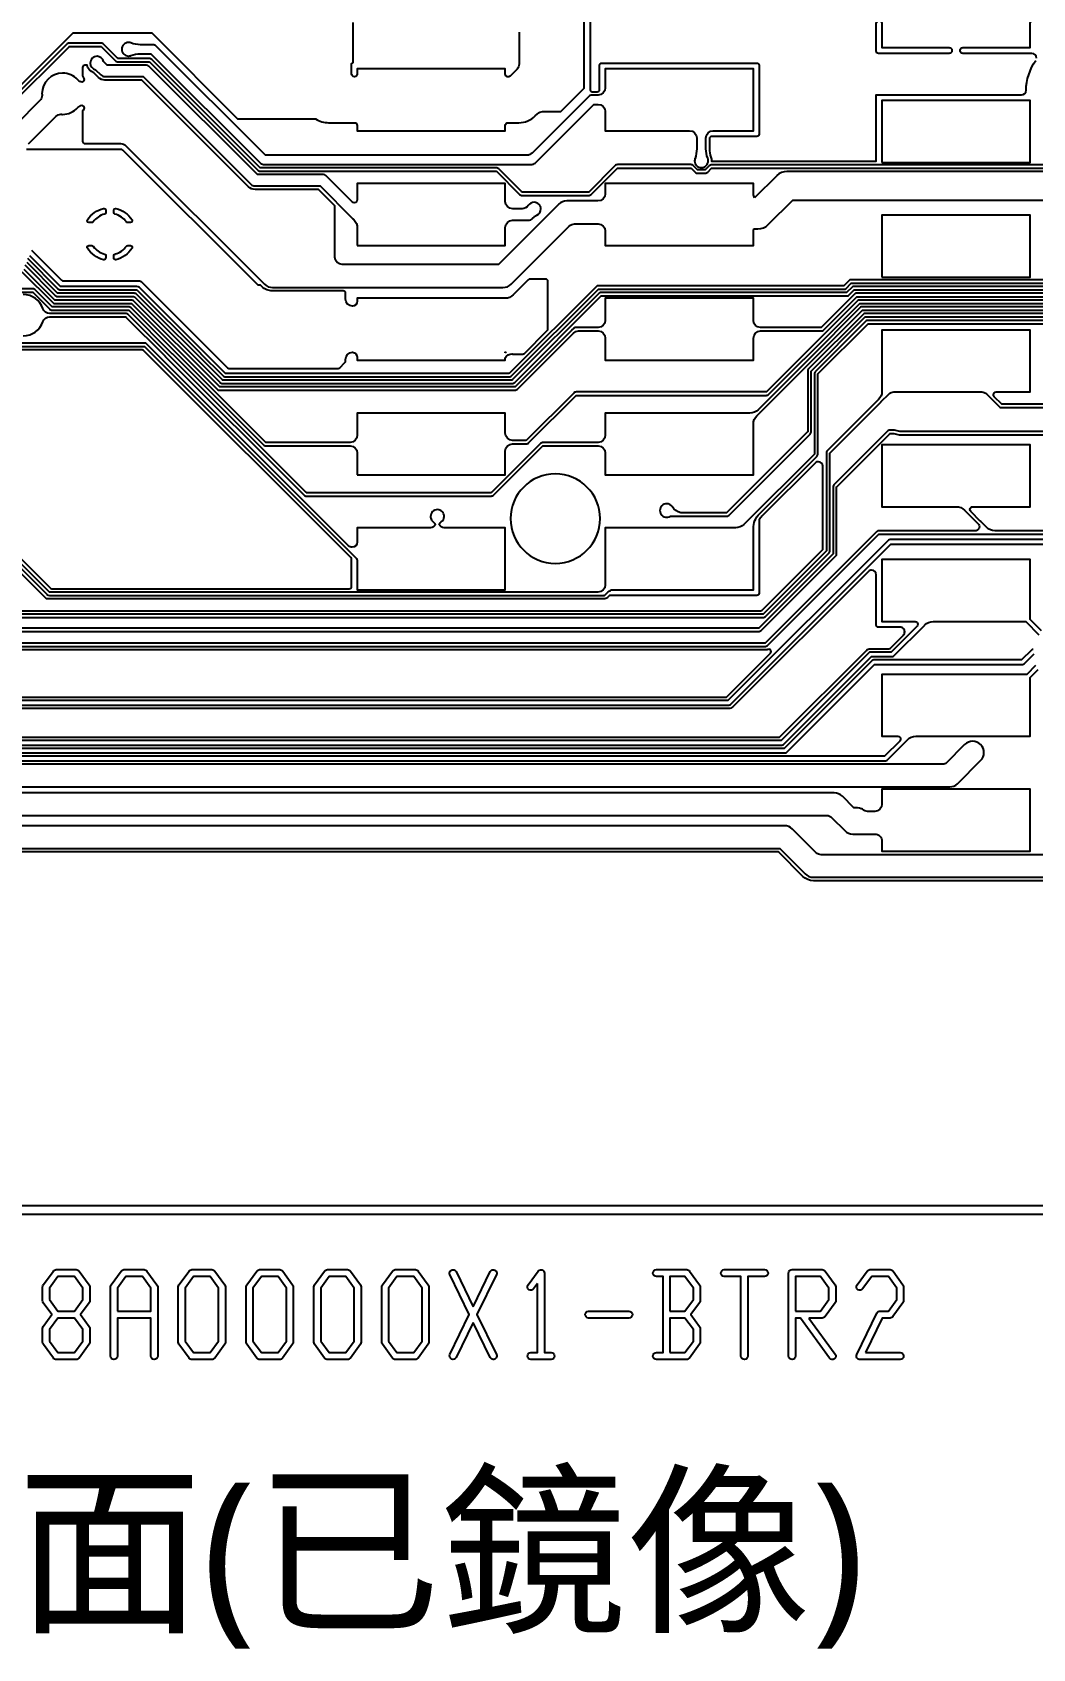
# Model space of a CAD drawing. Header units: millimetres. Extents: x 3227 to 3430, y -37 to 106.
# Drawn here: x 3356.94 to 3379.07, y 45.24 to 81.01 of the extents above; entities that cross this region are included whole.
import ezdxf

# ---------------------------------------------------------------- set-up
doc = ezdxf.new("R2010")
doc.units = ezdxf.units.MM
doc.header["$LTSCALE"] = 23.1
doc.layers.get('0').update_dxf_attribs({"linetype": 'CONTINUOUS'})
for name, color, linetype in [('gbr-dxf_layer0', 7, 'CONTINUOUS'), ('gbr-outline-dxf_layer1', 2, 'CONTINUOUS'), ('備註', 1, 'CONTINUOUS')]:
    doc.layers.add(name, color=color, linetype=linetype)
doc.styles.add('SIMPLEX', font='simplex.shx')

msp = doc.modelspace()

# ---------------------------------------------------------------- linework, layer by layer
for p, q in [((3371.64, 78.445), (3371.64, 78.444)), ((3357.33, 74.791), (3357.33, 74.791)), ((3367.568, 71.984), (3367.568, 71.984))]:
    msp.add_line(p, q)
at = {"linetype": 'Continuous'}
for points in [[(3368.798, 82.804), (3367.582, 82.804, 0.414254), (3367.532, 82.754), (3367.532, 82.681, 0.351249), (3367.572, 82.633), (3367.572, 82.632, -0.124574), (3367.828, 82.503), (3369.229, 82.503, -0.414099), (3369.279, 82.453), (3369.279, 79.75, 0.414254), (3369.329, 79.7), (3369.44, 79.7, 0.414254), (3369.49, 79.75), (3369.49, 80.285, -0.414254), (3369.54, 80.335), (3371.248, 80.335), (3371.261, 80.335), (3372.969, 80.335, -0.414257), (3373.019, 80.285), (3373.019, 78.761, -0.414081), (3372.969, 78.711), (3371.969, 78.711, 0.414095), (3371.919, 78.661), (3371.919, 78.445)], [(3356.308, 79.46), (3357.849, 81), (3359.586, 81), (3361.485, 79.101), (3363.21, 79.101, 0.14858), (3363.493, 79.015), (3364.067, 79.015, -0.39487), (3364.13, 78.952), (3364.13, 78.838), (3367.405, 78.838), (3367.405, 78.951), (3367.405, 78.952, -0.407832), (3367.467, 79.015), (3367.707, 79.015, 0.199223), (3368.067, 79.164), (3368.115, 79.212, -0.196852), (3368.229, 79.259, 0.008692), (3368.23, 79.259), (3368.611, 79.259, 0.198889), (3368.646, 79.274), (3369.136, 79.764, 0.198826), (3369.151, 79.799), (3369.151, 82.325, 0.414254)], [(3367.71, 81.016), (3367.71, 80.308, -0.190753), (3367.664, 80.198), (3367.511, 80.046, -0.116232), (3367.487, 80.031), (3367.449, 80.031, -0.327071), (3367.405, 80.09, 0.015339), (3367.405, 80.093), (3367.405, 80.208), (3364.13, 80.208), (3364.13, 80.097, -0.402827), (3364.067, 80.031, -0.398123), (3364.003, 80.095), (3364.003, 80.317, -0.414313), (3364.021, 80.335, 0.414313), (3364.039, 80.353), (3364.039, 81.233, 0.414366)], [(3379.154, 80.446, 0.414157), (3379.052, 80.549), (3377.523, 80.549, -0.403809), (3377.463, 80.611), (3377.463, 80.612, 0.011595), (3377.463, 80.613, -0.407832), (3377.524, 80.676), (3379.011, 80.676), (3379.011, 81.208, 0.012355), (3379.011, 81.209, -0.414246), (3379.074, 81.272)], [(3385.489, 78.084), (3371.976, 78.084, 0.013432), (3371.974, 78.084, 0.192341), (3371.915, 78.059), (3371.914, 78.058), (3371.829, 77.973, -0.199082), (3371.82, 77.969, 0.011045), (3371.819, 77.969), (3371.664, 77.969), (3371.663, 77.969, -0.185077), (3371.655, 77.973, 0.012321), (3371.654, 77.974), (3371.569, 78.059, 0.019799), (3371.567, 78.061, 0.198766), (3371.505, 78.087, 0.011059), (3371.504, 78.087), (3369.893, 78.087, 0.013314), (3369.891, 78.087, 0.193697), (3369.831, 78.061), (3369.831, 78.061), (3369.25, 77.48), (3369.25, 77.48, -0.198917), (3369.241, 77.476, 0.010952), (3369.24, 77.476), (3367.781, 77.476), (3367.781, 77.476, -0.185263), (3367.772, 77.48, 0.012421), (3367.771, 77.481), (3367.263, 77.99, 0.019762), (3367.261, 77.992, 0.199029), (3367.199, 78.017, 0.010965), (3367.198, 78.017), (3361.988, 78.017), (3361.988, 78.017, -0.185077), (3361.979, 78.021, 0.012349), (3361.978, 78.022), (3359.59, 80.41, 0.019527), (3359.588, 80.412, 0.198962), (3359.527, 80.438, 0.011059), (3359.525, 80.438), (3358.84, 80.438), (3358.839, 80.438, -0.185232), (3358.831, 80.441, 0.012098), (3358.83, 80.443), (3358.526, 80.746, 0.019799), (3358.524, 80.748, 0.198766), (3358.463, 80.774, 0.011059), (3358.461, 80.774), (3357.764, 80.774, 0.013314), (3357.762, 80.774, 0.193704), (3357.702, 80.748), (3357.702, 80.748), (3357.702, 80.748), (3356.339, 79.385)], [(3356.381, 79.321), (3357.755, 80.695), (3357.755, 80.695), (3357.755, 80.695, -0.1991), (3357.764, 80.699, 0.011087), (3357.765, 80.699), (3358.463, 80.699), (3358.463, 80.699, -0.156226), (3358.47, 80.696, 0.011118), (3358.471, 80.695), (3358.778, 80.389, 0.015978), (3358.78, 80.387, 0.19242), (3358.84, 80.363, 0.010927), (3358.841, 80.363), (3359.527, 80.363), (3359.527, 80.363, -0.156284), (3359.534, 80.36, 0.011367), (3359.535, 80.359), (3361.927, 77.968, 0.015665), (3361.928, 77.967, 0.192416), (3361.988, 77.943, 0.011045), (3361.99, 77.943), (3367.199, 77.943), (3367.2, 77.943, -0.156529), (3367.207, 77.94, 0.011237), (3367.208, 77.939), (3367.719, 77.427, 0.015529), (3367.721, 77.426, 0.192707), (3367.781, 77.402, 0.010965), (3367.783, 77.402), (3369.241, 77.402, 0.013448), (3369.243, 77.402, 0.193528), (3369.303, 77.427), (3369.303, 77.428), (3369.884, 78.008), (3369.884, 78.008, -0.1991), (3369.893, 78.012, 0.011073), (3369.894, 78.012), (3371.505, 78.012), (3371.506, 78.012, -0.156226), (3371.513, 78.009, 0.011118), (3371.514, 78.008), (3371.602, 77.92, 0.015665), (3371.603, 77.919, 0.192429), (3371.664, 77.895, 0.011032), (3371.665, 77.895), (3371.82, 77.895, 0.013343), (3371.822, 77.895, 0.192628), (3371.882, 77.92), (3371.882, 77.92), (3371.882, 77.92), (3371.882, 77.92), (3371.967, 78.006), (3371.967, 78.006, -0.19542), (3371.976, 78.009, 0.010978), (3371.977, 78.009), (3385.49, 78.009)], [(3371.742, 78.021, 0.414224), (3371.892, 78.171, 0.096687), (3371.881, 78.228, -0.081865), (3371.843, 78.434), (3371.843, 78.444), (3371.843, 78.445, 0.010254), (3371.843, 78.449), (3371.843, 78.675), (3371.843, 78.675, -0.410253), (3372.004, 78.838), (3372.892, 78.838), (3372.892, 80.208), (3369.617, 80.208), (3369.617, 79.789, 0.012355), (3369.617, 79.787, -0.405813), (3369.459, 79.624), (3369.322, 79.624, 0.194308), (3369.251, 79.596, 0.00588), (3369.25, 79.595), (3367.997, 78.342, -0.196229), (3367.883, 78.295, 0.012388), (3367.881, 78.295), (3362.098, 78.295), (3359.682, 80.711, 0.204791), (3359.608, 80.741), (3359.342, 80.741, 0.006641), (3359.339, 80.741), (3359.339, 80.741, 0.008626), (3359.336, 80.741), (3359.334, 80.741, -0.085173), (3359.125, 80.779, 0.095303), (3359.07, 80.789, 0.414224), (3358.92, 80.639, 0.414224), (3359.07, 80.489, 0.082016), (3359.118, 80.497, 0.010927), (3359.122, 80.499, -0.087319), (3359.335, 80.538), (3359.339, 80.538, 0.008637), (3359.342, 80.538), (3359.568, 80.538), (3361.981, 78.125, 0.210814), (3362.056, 78.092), (3367.992, 78.092, 0.191767), (3368.062, 78.12, 0.007849), (3368.064, 78.122), (3369.364, 79.421), (3369.457, 79.421, -0.403784), (3369.617, 79.262), (3369.617, 78.838), (3371.481, 78.838, -0.401287), (3371.64, 78.679), (3371.64, 78.445)], [(3358.547, 79.959), (3358.547, 79.959, -0.198563), (3358.404, 80.018), (3358.302, 80.12, -0.264504), (3358.153, 80.286), (3358.106, 80.286, 0.414106), (3358.056, 80.236), (3358.056, 80.053, 0.170331), (3358.067, 80.022), (3358.067, 80.021, -0.006887), (3358.077, 80.009, -0.16058), (3358.089, 79.972, 0.009476), (3358.089, 79.971, -0.331749), (3358.043, 79.912, -0.167376), (3357.951, 79.963, 0.011925), (3357.95, 79.964, 0.210319), (3357.613, 80.112, 0.414201), (3357.157, 79.655, 0.015807), (3357.158, 79.627, -0.007805), (3357.158, 79.622, 0.010432), (3357.158, 79.621, -0.198889), (3357.11, 79.506), (3357.11, 79.506), (3356.576, 78.971)], [(3371.919, 78.445), (3371.919, 78.444, 0.087787), (3371.954, 78.249, -0.08782), (3371.968, 78.171, -0.012845), (3371.967, 78.16), (3375.609, 78.16), (3375.609, 79.633), (3378.822, 79.633, 0.407602), (3378.924, 79.733, -0.147542), (3379.136, 80.389, 0.151989)], [(3372.919, 77.354, -0.148343), (3372.892, 77.444), (3372.892, 77.445), (3372.892, 77.668), (3369.617, 77.668), (3369.617, 77.441, -0.407741), (3369.454, 77.282, 0.012344), (3369.453, 77.282), (3368.766, 77.282, 0.201308), (3368.584, 77.208), (3368.583, 77.207), (3367.251, 75.875), (3363.799, 75.875, -0.401995), (3363.637, 76.038), (3363.637, 77.156, 0.198889), (3363.623, 77.192), (3363.291, 77.523, 0.198808), (3363.255, 77.538), (3361.869, 77.538, -0.198937), (3361.725, 77.598), (3359.364, 79.959), (3358.547, 79.959)], [(3356.856, 78.545), (3357.465, 79.154, -0.193098), (3357.577, 79.2, 0.009917), (3357.578, 79.2, -0.014216), (3357.587, 79.2, 0.015485), (3357.59, 79.2, 0.012933), (3357.613, 79.199, 0.210653), (3357.95, 79.348, 0.009192), (3357.951, 79.348, -0.167419), (3358.043, 79.399, -0.332378), (3358.089, 79.34, 0.009507), (3358.089, 79.339, -0.164717), (3358.076, 79.301, 0.010012), (3358.076, 79.3, -0.013471), (3358.056, 79.276), (3358.056, 78.602, 0.414253), (3358.106, 78.552), (3358.896, 78.552, 0.012369), (3358.897, 78.552, -0.197227), (3359.012, 78.505), (3362.075, 75.442, 0.204078), (3362.259, 75.367), (3367.353, 75.367, 0.201308), (3367.535, 75.441), (3367.536, 75.442), (3368.821, 76.727, -0.197235), (3368.935, 76.774, 0.012359), (3368.937, 76.774), (3369.458, 76.774, -0.399519), (3369.617, 76.616), (3369.617, 76.298), (3372.892, 76.298), (3372.892, 76.61, 0.012355), (3372.892, 76.611, -0.084977), (3372.901, 76.665), (3372.993, 76.665, 0.202289), (3373.221, 76.758), (3373.763, 77.3), (3384.307, 77.3, 0.00864)], [(3362.254, 75.292), (3362.254, 75.292, -0.198869), (3362.021, 75.388), (3361.993, 75.416), (3361.935, 75.416), (3358.942, 78.409, 0.198842), (3358.907, 78.424), (3358.642, 78.424), (3358.642, 78.424), (3356.812, 78.424, -0.105372)], [(3371.64, 78.444), (3371.64, 78.444, 0.002125), (3371.64, 78.439, -0.085504), (3371.601, 78.223, 0.011144), (3371.599, 78.219, 0.080764), (3371.592, 78.171, 0.414224), (3371.742, 78.021)], [(3384.507, 77.935), (3373.631, 77.935, 0.19517), (3373.41, 77.845, 0.004232), (3373.407, 77.842), (3372.919, 77.354)], [(3374.212, 55.054), (3391.394, 55.054, 0.198918), (3391.96, 55.288), (3398.509, 61.838), (3402.715, 66.044), (3402.715, 66.044), (3402.715, 66.044, -0.050228), (3402.901, 66.196, -0.147143), (3403.563, 66.395), (3403.563, 66.395), (3410.626, 66.395), (3410.626, 66.395), (3418.076, 66.395, 0.414221), (3418.376, 66.695), (3418.376, 66.695), (3418.376, 77.49, 0.414221), (3418.076, 77.79), (3410.626, 77.79), (3410.626, 77.79), (3403.563, 77.79)], [(3299.902, 76.635), (3299.902, 68.108, 0.050307), (3299.899, 68.078, 0.050321), (3299.902, 68.048), (3299.902, 67.841, 0.096628), (3299.891, 67.784, 0.096623), (3299.902, 67.728), (3299.902, 67.635, 0.414221), (3300.202, 67.335), (3308.233, 67.335, -0.198849), (3308.727, 67.13), (3320.569, 55.288, 0.19897), (3321.135, 55.054), (3321.135, 55.054), (3337.66, 55.054), (3337.66, 55.054), (3374.212, 55.054), (3374.212, 55.054)], [(3356.924, 76.195), (3357.591, 75.527, 0.198874), (3357.626, 75.513), (3358.667, 75.513), (3358.667, 75.513), (3359.316, 75.513, -0.198804), (3359.351, 75.498), (3361.257, 73.592, 0.198729), (3361.292, 73.578)], [(3356.774, 75.866), (3357.448, 75.192, 0.012554), (3357.449, 75.19, 0.19878), (3357.511, 75.165, 0.016935), (3357.513, 75.165), (3359.19, 75.165, 0.010819), (3359.191, 75.165, -0.181714), (3359.199, 75.162), (3359.2, 75.161), (3361.092, 73.269, 0.012481), (3361.093, 73.268, 0.198766), (3361.155, 73.243)], [(3394.535, 75.389), (3375.105, 75.389, 0.208774), (3375.077, 75.378), (3374.954, 75.255), (3369.51, 75.255, 0.208774), (3369.483, 75.244), (3367.56, 73.321, -0.184804), (3367.552, 73.318), (3367.551, 73.318), (3361.155, 73.318, 0.010224), (3361.153, 73.318, -0.158155), (3361.146, 73.321), (3361.146, 73.321), (3359.254, 75.213, 0.012111), (3359.253, 75.214, 0.193304), (3359.193, 75.24, 0.013774), (3359.191, 75.24), (3357.511, 75.24, 0.010224), (3357.51, 75.24, -0.158171), (3357.503, 75.243), (3357.502, 75.243), (3356.828, 75.918, 0.012473)], [(3356.838, 76.014), (3357.51, 75.341, 0.012762), (3357.511, 75.34, 0.193371), (3357.571, 75.315, 0.013535), (3357.573, 75.315), (3359.252, 75.315, 0.010891), (3359.253, 75.315, -0.199175), (3359.262, 75.311, 0.019603), (3359.264, 75.309), (3360.661, 73.912, 0.028494), (3360.664, 73.909), (3361.154, 73.419, 0.012408), (3361.155, 73.418, 0.198837), (3361.217, 73.392, 0.016904), (3361.219, 73.392), (3367.488, 73.392, 0.010905), (3367.489, 73.392, 0.198944), (3367.551, 73.418), (3367.552, 73.418), (3369.463, 75.329), (3374.908, 75.329, 0.195845), (3374.934, 75.34), (3374.934, 75.34), (3375.058, 75.464), (3394.729, 75.464)], [(3394.744, 75.539), (3375.043, 75.539, 0.209019), (3375.015, 75.528), (3374.892, 75.404), (3369.448, 75.404, 0.205919), (3369.421, 75.393), (3369.42, 75.393), (3367.499, 73.471), (3367.498, 73.471, -0.184991), (3367.49, 73.467), (3367.489, 73.467), (3361.217, 73.467, 0.010264), (3361.215, 73.467, -0.158191), (3361.208, 73.47), (3361.208, 73.471), (3360.717, 73.962, 0.01823), (3360.715, 73.963), (3359.315, 75.364, 0.025705), (3359.312, 75.366, 0.182346), (3359.255, 75.389, 0.013656), (3359.253, 75.389), (3357.574, 75.389, 0.010985), (3357.573, 75.389, -0.182822), (3357.564, 75.392), (3357.564, 75.393), (3356.889, 76.068, 0.025695)], [(3356.714, 75.714), (3357.401, 75.026, 0.221513), (3357.431, 75.015), (3359.128, 75.015, 0.011024), (3359.129, 75.015, -0.182416), (3359.137, 75.012), (3359.138, 75.012), (3361.046, 73.104, 0.215663), (3361.074, 73.093), (3367.612, 73.093, 0.010998), (3367.613, 73.093, 0.197343), (3367.675, 73.118), (3367.675, 73.119), (3368.916, 74.36, -0.191399), (3369.027, 74.405), (3369.45, 74.405, 0.028863), (3369.454, 74.405, 0.007347), (3369.461, 74.405, -0.402217), (3369.617, 74.243, 0.017839), (3369.617, 74.24), (3369.617, 73.758), (3372.892, 73.758), (3372.892, 74.248, -0.392682), (3373.048, 74.405, 0.007438), (3373.054, 74.405, 0.023324), (3373.058, 74.405), (3374.405, 74.405, 0.215633), (3374.434, 74.416), (3375.181, 75.164), (3394.457, 75.164)], [(3394.471, 75.239), (3375.166, 75.239, 0.188771), (3375.14, 75.229, 0.011721), (3375.139, 75.228), (3374.392, 74.48), (3373.057, 74.48, 0.017134), (3373.054, 74.48, 0.006797), (3373.048, 74.48), (3373.047, 74.48, -0.397654), (3372.892, 74.641), (3372.892, 75.128), (3369.617, 75.128), (3369.617, 74.644), (3369.617, 74.643, -0.402319), (3369.461, 74.48, 0.007435), (3369.454, 74.48, 0.03296), (3369.449, 74.48), (3369.034, 74.48, 0.034149), (3369.029, 74.481, 0.013582), (3369.017, 74.48), (3368.948, 74.48, 0.208754), (3368.92, 74.469), (3368.871, 74.42, 0.013578), (3368.861, 74.411, 0.034261), (3368.858, 74.407), (3367.622, 73.171), (3367.622, 73.171, -0.181166), (3367.614, 73.168), (3367.613, 73.168), (3361.087, 73.168), (3359.192, 75.063, 0.012516), (3359.191, 75.064, 0.193462), (3359.131, 75.09, 0.013488), (3359.129, 75.09), (3357.444, 75.09), (3356.765, 75.769, 0.025728)], [(3361.292, 73.578), (3363.708, 73.578, 0.198889), (3363.744, 73.592), (3363.856, 73.705, 0.198814), (3363.871, 73.74), (3363.871, 73.776, -0.393414), (3364.025, 73.935, -0.395887), (3364.13, 73.822), (3364.13, 73.822), (3364.13, 73.758), (3367.405, 73.758), (3367.405, 73.808, -0.260324), (3367.559, 73.899, 0.125077), (3367.582, 73.893), (3367.61, 73.893, -0.004584), (3367.612, 73.892, 0.153621), (3367.635, 73.893), (3367.792, 73.893, 0.198865), (3367.827, 73.907), (3368.332, 74.412, 0.199097), (3368.347, 74.448), (3368.347, 75.502, 0.414257), (3368.297, 75.552), (3367.95, 75.552, 0.199074), (3367.914, 75.538), (3367.582, 75.205), (3367.582, 75.205, -0.196231), (3367.399, 75.128), (3364.13, 75.128), (3364.13, 75.062, -0.39355), (3364.024, 74.951, -0.390091), (3363.871, 75.109), (3363.871, 75.242, 0.414106), (3363.821, 75.292), (3362.254, 75.292)], [(3356.431, 75.261), (3356.955, 75.261), (3357.324, 74.892, 0.012554), (3357.325, 74.891, 0.198766), (3357.387, 74.866, 0.016951), (3357.389, 74.866), (3359.066, 74.866, 0.010946), (3359.067, 74.866, -0.182157), (3359.075, 74.863), (3359.076, 74.862), (3360.032, 73.906, 0.024001), (3360.035, 73.903), (3362.046, 71.892, 0.012601), (3362.047, 71.891, 0.198868), (3362.109, 71.865, 0.016876), (3362.111, 71.866), (3363.963, 71.866, 0.034165), (3363.968, 71.865, 0.008725), (3363.976, 71.865, -0.399938), (3364.13, 71.703), (3364.13, 71.702), (3364.13, 71.218)], [(3367.568, 71.984), (3367.565, 71.984, -0.402636), (3367.405, 72.143), (3367.405, 72.588), (3364.13, 72.588), (3364.13, 72.104, 0.012355), (3364.13, 72.103, -0.399901), (3363.976, 71.94, 0.0087), (3363.968, 71.941, 0.03296), (3363.963, 71.94), (3362.109, 71.94, 0.01038), (3362.107, 71.94, -0.158684), (3362.1, 71.943), (3362.1, 71.944), (3360.087, 73.956, 0.024043), (3360.085, 73.959), (3359.13, 74.914, 0.012473), (3359.129, 74.915, 0.193322), (3359.069, 74.941, 0.01363), (3359.067, 74.941), (3357.387, 74.941, 0.010224), (3357.385, 74.941, -0.158155), (3357.378, 74.944), (3357.378, 74.944), (3356.998, 75.324, 0.210077), (3356.97, 75.336), (3356.432, 75.336, 0.011026)], [(3357.33, 74.791), (3357.327, 74.791, -0.312462), (3357.177, 74.899, 0.322066), (3356.744, 75.21, 0.113901)], [(3361.155, 73.243, 0.016951), (3361.157, 73.243), (3367.55, 73.243, 0.011026), (3367.551, 73.243, 0.198437), (3367.613, 73.268), (3367.613, 73.268), (3367.613, 73.268), (3367.613, 73.268), (3369.525, 75.18), (3374.97, 75.18, 0.195893), (3374.996, 75.19), (3374.996, 75.191), (3375.119, 75.314), (3394.519, 75.314)], [(3394.323, 74.94), (3375.292, 74.94, 0.215633), (3375.263, 74.929), (3374.109, 73.774, 0.034264), (3374.106, 73.77), (3372.998, 72.663, -0.195788), (3372.814, 72.588, 0.008692), (3372.814, 72.588), (3369.617, 72.588), (3369.617, 72.105, 0.015314), (3369.617, 72.103, -0.399901), (3369.462, 71.94, 0.0087), (3369.454, 71.941, 0.03296), (3369.449, 71.94), (3368.244, 71.94, 0.013544), (3368.242, 71.94, 0.191583), (3368.183, 71.915), (3368.182, 71.915), (3367.098, 70.83), (3367.098, 70.83, -0.198917), (3367.089, 70.826, 0.010952), (3367.087, 70.826), (3363.011, 70.826), (3363.01, 70.826, -0.156243), (3363.003, 70.829, 0.011126), (3363.002, 70.83), (3359.938, 73.894, 0.023877), (3359.936, 73.897), (3359.067, 74.765, 0.015237), (3359.065, 74.767, 0.192554), (3359.005, 74.791, 0.010978), (3359.004, 74.791), (3357.33, 74.791)], [(3363.011, 70.751, 0.011032), (3363.012, 70.751), (3367.089, 70.751, 0.013448), (3367.09, 70.752, 0.193528), (3367.15, 70.777), (3367.15, 70.777), (3367.15, 70.777), (3368.235, 71.862), (3368.235, 71.862, -0.194851), (3368.244, 71.865, 0.010799), (3368.245, 71.866), (3369.449, 71.866, 0.034165), (3369.454, 71.865, 0.008725), (3369.462, 71.865, -0.399938), (3369.617, 71.703, 0.012344), (3369.617, 71.701), (3369.617, 71.218), (3372.892, 71.218), (3372.892, 72.341), (3372.892, 72.342, -0.198898), (3372.969, 72.528), (3372.969, 72.528), (3373.042, 72.601, 0.011407), (3373.053, 72.612, 0.034261), (3373.056, 72.616), (3374.162, 73.721, 0.009581), (3374.163, 73.722), (3375.305, 74.865), (3394.309, 74.865)], [(3364.13, 71.218), (3367.405, 71.218), (3367.405, 71.749, -0.406293), (3367.566, 71.909, 0.003445), (3367.568, 71.909, 0.010937), (3367.569, 71.909), (3367.864, 71.909, 0.016922), (3367.867, 71.909, 0.198955), (3367.928, 71.935), (3367.928, 71.935), (3367.928, 71.935), (3368.97, 72.976), (3368.97, 72.977, -0.199005), (3368.979, 72.98, 0.010911), (3368.98, 72.98), (3373.171, 72.98, 0.016922), (3373.173, 72.98, 0.198751), (3373.235, 73.006), (3373.235, 73.006), (3373.235, 73.006), (3374.01, 73.781, 0.016139), (3374.011, 73.782, 0.0114), (3374.012, 73.783), (3375.243, 75.014), (3394.371, 75.014)], [(3394.385, 75.089), (3375.23, 75.089, 0.215633), (3375.201, 75.078), (3373.962, 73.839, 0.015746), (3373.96, 73.837, 0.011721), (3373.959, 73.836), (3373.182, 73.059), (3373.182, 73.059, -0.174078), (3373.174, 73.055, 0.009666), (3373.173, 73.055), (3368.979, 73.055, 0.013365), (3368.977, 73.055, 0.193579), (3368.917, 73.03), (3368.917, 73.029), (3367.875, 71.988), (3367.875, 71.988), (3367.875, 71.988, -0.174281), (3367.868, 71.984, 0.009666), (3367.867, 71.984), (3367.568, 71.984)], [(3394.26, 74.79), (3375.353, 74.79, 0.208774), (3375.325, 74.779), (3374.106, 73.56, 0.208773), (3374.095, 73.532), (3374.095, 72.182), (3374.095, 72.181, -0.184635), (3374.092, 72.173), (3374.092, 72.173), (3372.301, 70.382, -0.184777), (3372.293, 70.378), (3372.292, 70.378), (3371.285, 70.378, -0.167051), (3371.097, 70.517, 0.010642), (3371.096, 70.519, 0.244423), (3370.974, 70.582, 0.414224), (3370.824, 70.432, 0.414224), (3370.974, 70.282)], [(3354.088, 71.752), (3357.263, 68.577, 0.015832), (3357.264, 68.576, 0.182781), (3357.321, 68.552, 0.022204), (3357.325, 68.552), (3369.45, 68.552, 0.030302), (3369.454, 68.551, 0.012039), (3369.466, 68.552), (3369.583, 68.552, 0.189785), (3369.609, 68.562, 0.010901), (3369.61, 68.563), (3369.677, 68.63), (3369.677, 68.63), (3369.677, 68.63, -0.191563), (3369.788, 68.678), (3372.892, 68.678), (3372.892, 70.031, 0.012355), (3372.892, 70.033, -0.19814), (3373.026, 70.359), (3374.295, 71.627), (3374.295, 71.627), (3374.295, 71.627, 0.193583), (3374.32, 71.687, 0.013371), (3374.32, 71.689), (3374.32, 73.456), (3375.43, 74.565), (3394.128, 74.565)], [(3394.142, 74.64), (3375.417, 74.64, 0.215633), (3375.388, 74.629), (3374.256, 73.498, 0.011733), (3374.255, 73.497, 0.188802), (3374.245, 73.471), (3374.245, 71.69, 0.01096), (3374.245, 71.689, -0.199093), (3374.242, 71.68), (3374.242, 71.68), (3374.242, 71.68), (3372.684, 70.122, -0.195655), (3372.501, 70.048, 0.012359), (3372.499, 70.048), (3369.617, 70.048), (3369.617, 68.787, -0.410251), (3369.454, 68.626, 0.015339), (3369.452, 68.626), (3357.327, 68.626, 0.016839), (3357.325, 68.626, -0.199175), (3357.316, 68.63, 0.012237), (3357.315, 68.631), (3354.141, 71.805, 0.034886)], [(3397.911, 72.783), (3378.384, 72.783), (3378.217, 72.95, -0.1891), (3378.2, 72.992, 0.009612), (3378.2, 72.993, -0.407839), (3378.261, 73.056), (3379.011, 73.056), (3379.011, 74.426), (3375.736, 74.426), (3375.736, 73.066, -0.193139), (3375.659, 72.886, 0.011077), (3375.658, 72.885), (3374.52, 71.746, 0.22333), (3374.506, 71.717), (3374.506, 69.538), (3373.109, 68.14), (3373.108, 68.14, -0.180971), (3373.1, 68.136), (3373.1, 68.136), (3355.301, 68.136)], [(3356.744, 74.297, 0.321082), (3357.176, 74.606, -0.316363), (3357.328, 74.716, 0.00345), (3357.33, 74.716, 0.010924), (3357.331, 74.716), (3359.005, 74.716), (3359.006, 74.716, -0.184982), (3359.014, 74.712, 0.012584), (3359.015, 74.711), (3359.883, 73.844, 0.023877), (3359.885, 73.841), (3362.947, 70.779, 0.01977), (3362.949, 70.777, 0.198824), (3363.011, 70.751)], [(3370.974, 70.282, 0.093495), (3371.028, 70.293, 0.014439), (3371.03, 70.293, -0.021469), (3371.059, 70.304, 0.057829), (3371.068, 70.303), (3371.278, 70.303, 0.01418), (3371.28, 70.303, 0.010937), (3371.281, 70.303), (3372.291, 70.303, 0.011026), (3372.292, 70.303, 0.198701), (3372.354, 70.329), (3372.354, 70.329), (3372.354, 70.329), (3372.354, 70.329), (3374.145, 72.12), (3374.145, 72.12, 0.198766), (3374.17, 72.182, 0.010992), (3374.17, 72.183), (3374.17, 73.518), (3375.367, 74.715), (3394.246, 74.715)], [(3353.625, 74.063), (3359.422, 74.063), (3363.882, 69.602, 0.030622), (3363.885, 69.599, 0.013675), (3363.893, 69.592), (3364.101, 69.384, -0.178902), (3364.13, 69.312), (3364.13, 68.678), (3367.405, 68.678), (3367.405, 70.048), (3366.052, 70.048), (3366.051, 70.048, -0.317413), (3365.945, 70.123, -0.158833), (3365.987, 70.178, 0.011253), (3365.989, 70.179, 0.242841), (3366.052, 70.301, 0.414224), (3365.902, 70.451, 0.414224), (3365.752, 70.301, 0.14165), (3365.775, 70.221, 0.011135), (3365.775, 70.22, 0.111807), (3365.834, 70.162, -0.102483), (3365.858, 70.123, -0.31757), (3365.752, 70.048, 0.017824), (3365.749, 70.048), (3364.13, 70.048), (3364.13, 69.73, -0.406335), (3364.019, 69.619, 0.00995), (3364.018, 69.619, -0.198924), (3363.938, 69.652, 0.014409), (3363.937, 69.653), (3359.466, 74.124, 0.225768), (3359.437, 74.138), (3353.626, 74.138, 0.010834)], [(3354.21, 71.843), (3357.336, 68.717, 0.198847), (3357.371, 68.702), (3363.953, 68.702, 0.414254), (3364.003, 68.752), (3364.003, 69.354, 0.198804), (3363.989, 69.389), (3359.405, 73.973, 0.198959), (3359.37, 73.987), (3353.604, 73.987, -0.198955)], [(3373.1, 68.061, 0.197344), (3373.161, 68.086), (3373.162, 68.087), (3374.57, 69.496), (3374.571, 69.496, 0.195929), (3374.581, 69.522), (3374.581, 71.702), (3375.709, 72.83, 0.032136), (3375.712, 72.833, 0.010713), (3375.722, 72.843), (3375.887, 73.008, 0.008819), (3375.887, 73.008, -0.19322), (3375.999, 73.056), (3377.943, 73.056, -0.182187), (3378.049, 73.012), (3378.164, 72.897, 0.004789), (3378.165, 72.896, 0.00928), (3378.166, 72.895), (3378.342, 72.719, 0.215485), (3378.371, 72.708), (3397.896, 72.708)], [(3354.968, 67.752), (3373.001, 67.752, 0.010905), (3373.002, 67.752, 0.198582), (3373.064, 67.777), (3373.064, 67.777), (3373.064, 67.777), (3373.064, 67.777), (3374.72, 69.433), (3374.72, 69.434, 0.195929), (3374.731, 69.46), (3374.731, 70.949), (3374.731, 70.95, -0.184816), (3374.735, 70.958), (3374.735, 70.958), (3375.909, 72.132), (3375.909, 72.132, -0.198915), (3375.918, 72.136, 0.016842), (3375.92, 72.136), (3375.991, 72.136, 0.011052), (3375.992, 72.136, -0.044138), (3375.995, 72.136), (3375.995, 72.136), (3376.116, 72.107, 0.068298), (3376.126, 72.106), (3379.922, 72.106)], [(3379.922, 72.181), (3376.13, 72.181), (3376.014, 72.208, 0.011992), (3376.012, 72.209, 0.052556), (3375.994, 72.211, 0.013508), (3375.992, 72.211), (3375.918, 72.211, 0.021396), (3375.915, 72.211, 0.189857), (3375.856, 72.186), (3375.856, 72.185), (3374.682, 71.011), (3374.682, 71.011, 0.198963), (3374.656, 70.949, 0.01086), (3374.656, 70.948), (3374.656, 69.475), (3373.011, 67.83, -0.184991), (3373.003, 67.827), (3373.002, 67.827), (3354.983, 67.827)], [(3355.333, 68.212), (3373.053, 68.212, 0.198804), (3373.088, 68.227), (3374.416, 69.554, 0.198826), (3374.431, 69.59), (3374.431, 71.41, 0.41409), (3374.329, 71.512, 0.177157), (3374.263, 71.488), (3373.079, 70.304, 0.064789), (3373.019, 70.225), (3373.019, 68.601, -0.414081), (3372.969, 68.551), (3369.726, 68.551, 0.176653), (3369.694, 68.539), (3369.663, 68.509, -0.198954), (3369.583, 68.476), (3369.469, 68.476, -0.011461), (3369.454, 68.475, -0.019057), (3369.446, 68.476), (3357.278, 68.476, -0.198765), (3357.242, 68.49), (3354.049, 71.683, 0.198959)], [(3397.963, 69.985), (3378.233, 69.985, 0.01096), (3378.232, 69.985, -0.195883), (3378.049, 70.06), (3377.935, 70.174, 0.036016), (3377.919, 70.192, 0.078396), (3377.91, 70.199), (3377.7, 70.409, -0.19898), (3377.681, 70.453, 0.01367), (3377.681, 70.455, -0.405261), (3377.744, 70.516), (3377.745, 70.516), (3379.011, 70.516), (3379.011, 70.516), (3379.011, 70.516), (3379.011, 71.886), (3375.763, 71.886), (3375.763, 71.886), (3375.736, 71.886), (3375.736, 70.516), (3377.381, 70.516, -0.196136), (3377.564, 70.439, 0.014147), (3377.565, 70.438), (3377.878, 70.125, -0.148042), (3377.893, 70.074, 0.014445), (3377.893, 70.072, -0.338888), (3377.823, 69.985), (3375.677, 69.985, 0.016892), (3375.674, 69.985, 0.197572), (3375.613, 69.96), (3375.612, 69.96), (3373.152, 67.499), (3373.152, 67.499, -0.199119), (3373.143, 67.495, 0.010978), (3373.142, 67.495), (3354.838, 67.495)], [(3383.941, 69.788), (3375.915, 69.788, 0.212306), (3375.877, 69.773), (3375.877, 69.773), (3372.328, 66.225), (3354.481, 66.225), (3351.679, 69.026, -0.194629), (3351.633, 69.139, 0.010258), (3351.633, 69.14, -0.109172), (3351.648, 69.209, 0.01179), (3351.648, 69.21, 0.108308), (3351.69, 69.401, 0.414202), (3351.234, 69.857, 0.322725), (3350.801, 69.545, -0.315279), (3350.648, 69.439), (3350.648, 69.439)], [(3354.822, 67.42), (3373.143, 67.42, 0.01329), (3373.145, 67.42, 0.193629), (3373.205, 67.446), (3373.205, 67.446), (3373.205, 67.446), (3375.666, 69.907), (3375.666, 69.907, -0.170693), (3375.673, 69.91, 0.009693), (3375.674, 69.91), (3377.804, 69.91, 0.10737), (3377.82, 69.909, 0.016594), (3377.831, 69.91), (3378.108, 69.91, 0.010937), (3378.109, 69.91), (3397.977, 69.91, 0.208774)], [(3354.462, 66.125), (3372.349, 66.125, 0.200121), (3372.385, 66.139), (3375.933, 69.688), (3383.94, 69.688)], [(3379.265, 67.767), (3379.011, 68.022), (3379.011, 69.346), (3375.736, 69.346), (3375.736, 67.976), (3376.47, 67.976, -0.396017), (3376.53, 67.914, 0.009556), (3376.53, 67.913, -0.198976), (3376.511, 67.869), (3375.941, 67.298), (3375.481, 67.298, 0.200099), (3375.445, 67.284), (3373.503, 65.342), (3352.717, 65.342)], [(3352.769, 65.417), (3373.472, 65.417), (3375.392, 67.337, -0.198297), (3375.481, 67.374), (3375.481, 67.374), (3375.889, 67.374, 0.199074), (3375.924, 67.389), (3376.21, 67.674, 0.198861), (3376.239, 67.747, 0.414239), (3376.137, 67.849), (3376.137, 67.848), (3375.659, 67.848, -0.414254), (3375.609, 67.898), (3375.609, 69.011, 0.41409), (3375.507, 69.113, 0.198939), (3375.435, 69.083), (3372.438, 66.086, -0.198933), (3372.349, 66.049), (3354.46, 66.049, -0.198941)], [(3352.698, 65.242), (3373.521, 65.242, 0.212306), (3373.559, 65.256), (3373.559, 65.256), (3375.502, 67.198), (3375.961, 67.198, 0.200121), (3375.997, 67.213), (3376.682, 67.898, 0.010376), (3376.683, 67.899, -0.19892), (3376.868, 67.976), (3376.869, 67.976), (3378.916, 67.976), (3379.209, 67.682, 0.207121)], [(3355.286, 68.061), (3373.098, 68.061, 0.011039), (3373.1, 68.061)], [(3352.082, 65.067), (3373.596, 65.067, 0.200121), (3373.632, 65.082), (3375.574, 67.024), (3378.845, 67.024, 0.199993), (3378.881, 67.039), (3379.1, 67.257)], [(3379.082, 67.357, 0.212315), (3379.044, 67.343), (3379.044, 67.343), (3378.824, 67.124), (3375.553, 67.124, 0.200121), (3375.518, 67.109), (3373.575, 65.167), (3352.103, 65.167)], [(3354.512, 66.3), (3372.297, 66.3), (3373.27, 67.274, 0.198996), (3373.285, 67.309, 0.198989), (3373.27, 67.345), (3373.269, 67.346, 0.198996), (3373.234, 67.36, 0.110849), (3373.213, 67.356), (3373.199, 67.349, -0.11089), (3373.178, 67.345), (3354.822, 67.345, -0.198977)], [(3349.848, 64.892), (3375.814, 64.892, 0.200121), (3375.85, 64.907), (3376.301, 65.358, 0.010376), (3376.302, 65.359, -0.194414), (3376.483, 65.436), (3379.011, 65.436), (3379.011, 66.735), (3379.191, 66.915)], [(3379.134, 67), (3378.94, 66.806), (3375.736, 66.806), (3375.736, 65.436), (3376.085, 65.436), (3376.086, 65.436, -0.409272), (3376.149, 65.374, 0.009556), (3376.149, 65.373, -0.198976), (3376.13, 65.329), (3375.793, 64.992), (3349.869, 64.992)], [(3347.366, 64.317), (3377.234, 64.317, 0.190595), (3377.405, 64.385, 0.008374), (3377.411, 64.391), (3377.918, 64.898, 1), (3377.565, 65.252), (3377.148, 64.835, -0.190923), (3377.105, 64.817), (3347.47, 64.817)], [(3339.051, 63.682), (3374.51, 63.682, 0.01395), (3374.512, 63.682, -0.198938), (3374.627, 63.634, 0.019058), (3374.629, 63.633), (3374.912, 63.35, 0.206527), (3375.094, 63.272), (3375.247, 63.272, 0.006535), (3375.254, 63.272), (3375.572, 63.272, 0.010221), (3375.574, 63.272, -0.414224), (3375.736, 63.109, 0.012344), (3375.736, 63.108), (3375.736, 62.896), (3379.011, 62.896), (3379.011, 64.266), (3375.736, 64.266), (3375.736, 63.936, 0.015314), (3375.736, 63.934, -0.4068), (3375.578, 63.772), (3375.418, 63.772, -0.1979), (3375.304, 63.819, 0.225166), (3375.273, 63.83, 0.161471), (3375.117, 63.851), (3374.86, 64.109, 0.202558), (3374.68, 64.182), (3339.151, 64.182)], [(3381.714, 62.814), (3374.391, 62.814, 0.010637), (3374.39, 62.814, -0.190742), (3374.278, 62.858), (3373.755, 63.382, 0.202686), (3373.575, 63.455), (3346.382, 63.455, 0.190595)], [(3384.673, 63.255, 0.005602), (3384.671, 63.255, 0.392974), (3384.625, 63.205), (3384.625, 62.818, -0.414254), (3384.575, 62.768), (3382.509, 62.768), (3382.074, 62.334, -0.19895), (3381.844, 62.238), (3374.225, 62.238)], [(3374.225, 62.238), (3374.225, 62.238), (3374.219, 62.238, -0.198922), (3373.988, 62.334), (3373.453, 62.869, 0.136494), (3373.429, 62.879), (3346.531, 62.879, 0.136131), (3346.507, 62.869), (3346.32, 62.682, -0.198927), (3346.089, 62.586), (3345.79, 62.586, -0.249566), (3345.306, 62.329, -0.24958), (3344.822, 62.586), (3338.929, 62.586, -0.280895), (3338.639, 62.763, -0.073432), (3338.626, 62.792, -0.013698), (3338.62, 62.809, 0.288938), (3338.576, 62.84), (3338.521, 62.84, 0.400067), (3338.473, 62.79), (3338.473, 62.636, -0.414074), (3338.423, 62.586), (3337.635, 62.586)], [(3346.485, 62.955), (3373.475, 62.955), (3374.037, 62.393, 0.206463), (3374.219, 62.314)], [(3374.219, 62.314), (3381.844, 62.314, 0.190577)]]:
    msp.add_lwpolyline(points, format="xyb", dxfattribs=at)
for points in [[(3375.659, 80.549, -0.414254), (3375.609, 80.599), (3375.609, 81.208, 0.012355), (3375.609, 81.209, -0.407832), (3375.67, 81.272), (3375.673, 81.272), (3375.674, 81.272, -0.407832), (3375.736, 81.211), (3375.736, 80.676), (3377.225, 80.676, -0.38524), (3377.285, 80.616), (3377.285, 80.608, -0.400688), (3377.222, 80.549), (3377.221, 80.549)], [(3364.13, 76.298), (3367.405, 76.298), (3367.405, 76.693), (3367.405, 76.693, -0.407739), (3367.564, 76.856), (3367.918, 76.856, 0.199239), (3368.008, 76.893), (3368.048, 76.933, -0.095218), (3368.099, 76.967), (3368.099, 76.967, 0.300839), (3368.191, 77.105, 0.414224), (3368.041, 77.255, 0.258718), (3367.913, 77.185, -0.255726), (3367.777, 77.11, 0.015044), (3367.774, 77.11), (3367.569, 77.11), (3367.568, 77.11, -0.410253), (3367.405, 77.27), (3367.405, 77.668), (3364.13, 77.668), (3364.13, 77.306, -0.402864), (3364.065, 77.243, 0.014933), (3364.063, 77.243, -0.191934), (3364.018, 77.262), (3364.018, 77.263), (3363.454, 77.827, 0.209582), (3363.36, 77.868), (3361.921, 77.868), (3359.538, 80.251, 0.204103), (3359.446, 80.288), (3358.6, 80.288), (3358.52, 80.368, 0.348751), (3358.374, 80.484, 0.414224), (3358.224, 80.334, 0.35116), (3358.341, 80.188), (3358.457, 80.072, 0.204091), (3358.55, 80.034), (3359.396, 80.034), (3361.779, 77.651, 0.204103), (3361.871, 77.614), (3363.308, 77.614), (3364.028, 76.893, 0.045013), (3364.046, 76.878, 0.086387), (3364.053, 76.869, -0.19892), (3364.13, 76.681)], [(3358.195, 76.803, 0.012355), (3358.193, 76.803, -0.406838), (3358.156, 76.84, 0.008966), (3358.156, 76.841, -0.141824), (3358.162, 76.861, 0.011203), (3358.162, 76.862, -0.195635), (3358.521, 77.117, -0.047744), (3358.528, 77.118, 0.008815), (3358.529, 77.118, -0.400681), (3358.566, 77.082), (3358.566, 77.028, 0.00864), (3358.566, 77.027, -0.325085), (3358.54, 76.991, 0.173314), (3358.286, 76.818, -0.235395), (3358.256, 76.803, 0.008718), (3358.255, 76.803)], [(3359.052, 76.803, -0.212428), (3359.025, 76.817, 0.174488), (3358.769, 76.991, -0.321592), (3358.744, 77.027, 0.008692), (3358.744, 77.028), (3358.744, 77.079, 0.012397), (3358.744, 77.08, -0.406592), (3358.78, 77.118, 0.008815), (3358.781, 77.118, -0.058825), (3358.79, 77.117, 0.019303), (3358.793, 77.116, -0.194197), (3359.148, 76.862, 0.010319), (3359.148, 76.861, -0.135321), (3359.154, 76.842, 0.009075), (3359.154, 76.841, -0.406065), (3359.118, 76.803)], [(3358.529, 75.981, 0.008801), (3358.529, 75.981, -0.050924), (3358.521, 75.981, -0.197199), (3358.161, 76.239, -0.130752), (3358.156, 76.258, 0.009034), (3358.156, 76.259, -0.406725), (3358.193, 76.295), (3358.194, 76.295), (3358.258, 76.295, -0.226918), (3358.286, 76.28, 0.01201), (3358.287, 76.279, 0.17037), (3358.537, 76.108, 0.00929), (3358.538, 76.108, -0.340343), (3358.566, 76.072), (3358.566, 76.071), (3358.566, 76.021, 0.017804), (3358.566, 76.018, -0.406505)], [(3358.782, 75.981, 0.008828), (3358.781, 75.981, -0.414235), (3358.744, 76.018, 0.008718), (3358.744, 76.019), (3358.744, 76.074, -0.323992), (3358.772, 76.108, 0.017185), (3358.774, 76.109, 0.169898), (3359.023, 76.279, 0.009609), (3359.023, 76.28, -0.231403), (3359.053, 76.295), (3359.116, 76.295), (3359.117, 76.295, -0.40683), (3359.154, 76.259, 0.009102), (3359.154, 76.258, -0.14186), (3359.148, 76.238, 0.009566), (3359.148, 76.237, -0.195747), (3358.789, 75.982, -0.047987)]]:
    msp.add_lwpolyline(points, format="xyb", close=True, dxfattribs=at)
for points in [[(3375.736, 78.136), (3379.011, 78.136), (3379.011, 79.506), (3375.736, 79.506)], [(3375.736, 75.596), (3379.011, 75.596), (3379.011, 76.966), (3375.736, 76.966)]]:
    msp.add_lwpolyline(points, close=True, dxfattribs=at)
msp.add_lwpolyline([(3367.405, 73.92), (3367.405, 73.935), (3367.427, 73.935)], dxfattribs=at)
msp.add_arc((3367.563, 73.716), 0.257, 121.9201, 127.7445)
at = {"layer": 'gbr-dxf_layer0'}
msp.add_line((3373.824, 52.713), (3373.969, 52.713), dxfattribs=at)
at = {"layer": 'gbr-dxf_layer0', "linetype": 'Continuous'}
for points in [[(3357.171, 52.025), (3357.171, 52.329, -0.165513), (3357.186, 52.376), (3357.376, 52.637), (3357.186, 52.898, -0.165513), (3357.171, 52.945), (3357.171, 53.245, -0.170323), (3357.186, 53.293), (3357.409, 53.599, -0.240361), (3357.471, 53.631), (3357.913, 53.631, -0.251415), (3357.978, 53.599), (3358.201, 53.293, -0.170321), (3358.216, 53.245), (3358.216, 52.945, -0.165513), (3358.201, 52.898), (3358.011, 52.637), (3358.201, 52.376, -0.165513), (3358.216, 52.329), (3358.216, 52.025, -0.161897), (3358.201, 51.979), (3357.979, 51.675, -0.249655), (3357.915, 51.643), (3357.471, 51.643, -0.240361), (3357.409, 51.674), (3357.187, 51.978, -0.166669)], [(3358.671, 51.719), (3358.671, 53.245, -0.170323), (3358.686, 53.293), (3358.909, 53.599, -0.239742), (3358.97, 53.631), (3359.415, 53.631, -0.246448), (3359.478, 53.599), (3359.7, 53.295, -0.166637), (3359.716, 53.249), (3359.716, 51.719, -1), (3359.564, 51.719), (3359.564, 52.561), (3358.824, 52.561), (3358.824, 51.719, -1)], [(3360.171, 52.027), (3360.171, 53.249, -0.161897), (3360.186, 53.294), (3360.409, 53.599, -0.239742), (3360.471, 53.631), (3360.917, 53.631, -0.253505), (3360.981, 53.596), (3361.2, 53.295, -0.166637), (3361.216, 53.249), (3361.216, 52.027, -0.165513), (3361.201, 51.98), (3360.979, 51.675, -0.249655), (3360.915, 51.643), (3360.474, 51.643, -0.251415), (3360.409, 51.674), (3360.186, 51.98, -0.165513)], [(3361.671, 52.027), (3361.671, 53.249, -0.161897), (3361.686, 53.294), (3361.909, 53.599, -0.239742), (3361.971, 53.631), (3362.417, 53.631, -0.253505), (3362.481, 53.596), (3362.7, 53.295, -0.166637), (3362.716, 53.249), (3362.716, 52.027, -0.165513), (3362.701, 51.98), (3362.479, 51.675, -0.249655), (3362.415, 51.643), (3361.974, 51.643, -0.251415), (3361.909, 51.674), (3361.686, 51.98, -0.165513)], [(3363.171, 52.027), (3363.171, 53.249, -0.161897), (3363.186, 53.294), (3363.409, 53.599, -0.239742), (3363.471, 53.631), (3363.917, 53.631, -0.253505), (3363.981, 53.596), (3364.2, 53.295, -0.166637), (3364.216, 53.249), (3364.216, 52.027, -0.165513), (3364.201, 51.98), (3363.979, 51.675, -0.249655), (3363.915, 51.643), (3363.474, 51.643, -0.251415), (3363.409, 51.674), (3363.186, 51.98, -0.165513)], [(3364.671, 52.027), (3364.671, 53.249, -0.161897), (3364.686, 53.294), (3364.909, 53.599, -0.239742), (3364.971, 53.631), (3365.417, 53.631, -0.253505), (3365.481, 53.596), (3365.7, 53.295, -0.166637), (3365.716, 53.249), (3365.716, 52.027, -0.165513), (3365.701, 51.98), (3365.479, 51.675, -0.249655), (3365.415, 51.643), (3364.974, 51.643, -0.251415), (3364.909, 51.674), (3364.686, 51.98, -0.165513)], [(3370.747, 51.643, -1), (3370.747, 51.795), (3370.894, 51.795), (3370.894, 53.478), (3370.747, 53.478, -1), (3370.747, 53.631), (3371.417, 53.631, -0.253505), (3371.481, 53.596), (3371.7, 53.295, -0.166637), (3371.716, 53.249), (3371.716, 52.945, -0.165513), (3371.701, 52.898), (3371.511, 52.637), (3371.701, 52.376, -0.170321), (3371.716, 52.328), (3371.716, 52.027, -0.165513), (3371.701, 51.98), (3371.479, 51.675, -0.249655), (3371.415, 51.643)], [(3369.247, 52.561, -1), (3369.247, 52.713), (3370.14, 52.713, -1), (3370.14, 52.561)]]:
    msp.add_lwpolyline(points, format="xyb", close=True, dxfattribs=at)
for points in [[(3357.324, 52.967), (3357.509, 52.713), (3357.878, 52.713), (3358.064, 52.967), (3358.064, 53.224), (3357.878, 53.478), (3357.509, 53.478), (3357.324, 53.224)], [(3358.824, 52.713), (3359.564, 52.713), (3359.564, 53.224), (3359.378, 53.478), (3359.009, 53.478), (3358.824, 53.224)], [(3360.324, 52.05), (3360.509, 51.795), (3360.878, 51.795), (3361.064, 52.05), (3361.064, 53.224), (3360.878, 53.478), (3360.509, 53.478), (3360.324, 53.224)], [(3361.824, 52.05), (3362.009, 51.795), (3362.378, 51.795), (3362.564, 52.05), (3362.564, 53.224), (3362.378, 53.478), (3362.009, 53.478), (3361.824, 53.224)], [(3363.324, 52.05), (3363.509, 51.795), (3363.878, 51.795), (3364.064, 52.05), (3364.064, 53.224), (3363.878, 53.478), (3363.509, 53.478), (3363.324, 53.224)], [(3364.824, 52.05), (3365.009, 51.795), (3365.378, 51.795), (3365.564, 52.05), (3365.564, 53.224), (3365.378, 53.478), (3365.009, 53.478), (3364.824, 53.224)], [(3371.047, 52.713), (3371.378, 52.713), (3371.564, 52.967), (3371.564, 53.224), (3371.378, 53.478), (3371.047, 53.478)], [(3357.324, 52.05), (3357.509, 51.795), (3357.878, 51.795), (3358.064, 52.05), (3358.064, 52.306), (3357.878, 52.561), (3357.509, 52.561), (3357.324, 52.306)], [(3371.047, 51.795), (3371.378, 51.795), (3371.564, 52.05), (3371.564, 52.306), (3371.378, 52.561), (3371.047, 52.561)]]:
    msp.add_lwpolyline(points, close=True, dxfattribs=at)
for points in [[(3366.179, 53.521, -1), (3366.316, 53.588), (3366.694, 52.811)], [(3366.694, 52.462), (3366.316, 51.686, -1), (3366.179, 51.752), (3366.609, 52.637), (3366.179, 53.521)], [(3366.694, 52.811), (3367.071, 53.588, -1), (3367.208, 53.521), (3366.778, 52.637), (3367.208, 51.752, -1), (3367.071, 51.686), (3366.694, 52.462)], [(3368.192, 51.643), (3367.97, 51.643, -1), (3367.97, 51.795), (3368.117, 51.795), (3368.117, 53.321)], [(3368.117, 53.321), (3368.032, 53.204, -1), (3367.909, 53.293)], [(3367.909, 53.293), (3368.131, 53.598, -0.043659), (3368.14, 53.608, -0.68565), (3368.27, 53.551), (3368.27, 51.795), (3368.417, 51.795, -1), (3368.417, 51.643), (3368.196, 51.643)], [(3372.247, 53.478, -1), (3372.247, 53.631), (3372.692, 53.631)], [(3372.696, 53.631), (3373.14, 53.631, -1), (3373.14, 53.478), (3372.77, 53.478), (3372.77, 51.719, -1), (3372.617, 51.719), (3372.617, 53.478), (3372.247, 53.478)], [(3373.671, 51.719), (3373.671, 53.551, -0.440743), (3373.751, 53.631), (3374.415, 53.631, -0.246448), (3374.478, 53.599), (3374.7, 53.295, -0.166637), (3374.716, 53.249), (3374.716, 52.945, -0.165513), (3374.701, 52.898), (3374.478, 52.592, -0.239934), (3374.417, 52.561), (3374.12, 52.561)], [(3375.179, 51.752), (3375.625, 52.67, -0.287416), (3375.694, 52.713), (3375.878, 52.713), (3376.064, 52.967), (3376.064, 53.224), (3375.878, 53.478), (3375.509, 53.478), (3375.309, 53.204, -1), (3375.186, 53.293), (3375.409, 53.599, -0.239742), (3375.471, 53.631), (3375.917, 53.631, -0.253505), (3375.981, 53.596), (3376.2, 53.295, -0.166637), (3376.216, 53.249), (3376.216, 52.945, -0.165513), (3376.201, 52.898), (3375.979, 52.593, -0.249655), (3375.915, 52.561), (3375.741, 52.561), (3375.369, 51.795)], [(3374.12, 52.561), (3374.701, 51.764, -1), (3374.578, 51.674), (3373.932, 52.561), (3373.824, 52.561), (3373.824, 51.719, -1), (3373.671, 51.719)], [(3375.369, 51.795), (3376.14, 51.795, -1), (3376.14, 51.643), (3375.249, 51.643, -0.562296), (3375.179, 51.752)]]:
    msp.add_lwpolyline(points, format="xyb", dxfattribs=at)
msp.add_lwpolyline([(3373.972, 52.713), (3374.378, 52.713), (3374.564, 52.968), (3374.564, 53.224), (3374.378, 53.478), (3373.824, 53.478), (3373.824, 52.713)], dxfattribs=at)
at = {"layer": 'gbr-outline-dxf_layer1', "linetype": 'Continuous'}
msp.add_lwpolyline([(3391.394, 54.854), (3321.135, 54.854, -0.198916), (3320.428, 55.147), (3308.586, 66.988, 0.198918), (3308.233, 67.135), (3300.202, 67.135, -0.414216), (3299.702, 67.635), (3299.702, 76.635, -0.414362), (3300.202, 77.135), (3308.282, 77.135, 0.19873), (3308.636, 77.281), (3320.39, 89.035, -0.198916), (3321.097, 89.328), (3391.397, 89.328, -0.198917)], format="xyb", dxfattribs=at)
at = {"layer": 'gbr-outline-dxf_layer1'}
msp.add_lwpolyline([(3368.511, 69.262, 1), (3368.511, 71.242, 1)], format="xyb", close=True, dxfattribs=at)

# ---------------------------------------------------------------- texts
at = {"layer": '備註', "insert": (3352.499, 48.916), "char_height": 3.00724, "width": 37.93293, "attachment_point": 1, "style": 'SIMPLEX'}
msp.add_mtext('{\\fMicrosoft JhengHei|b0|i0|c136|p18;背面(已鏡像)}', dxfattribs=at)

doc.saveas('drawing.dxf')
